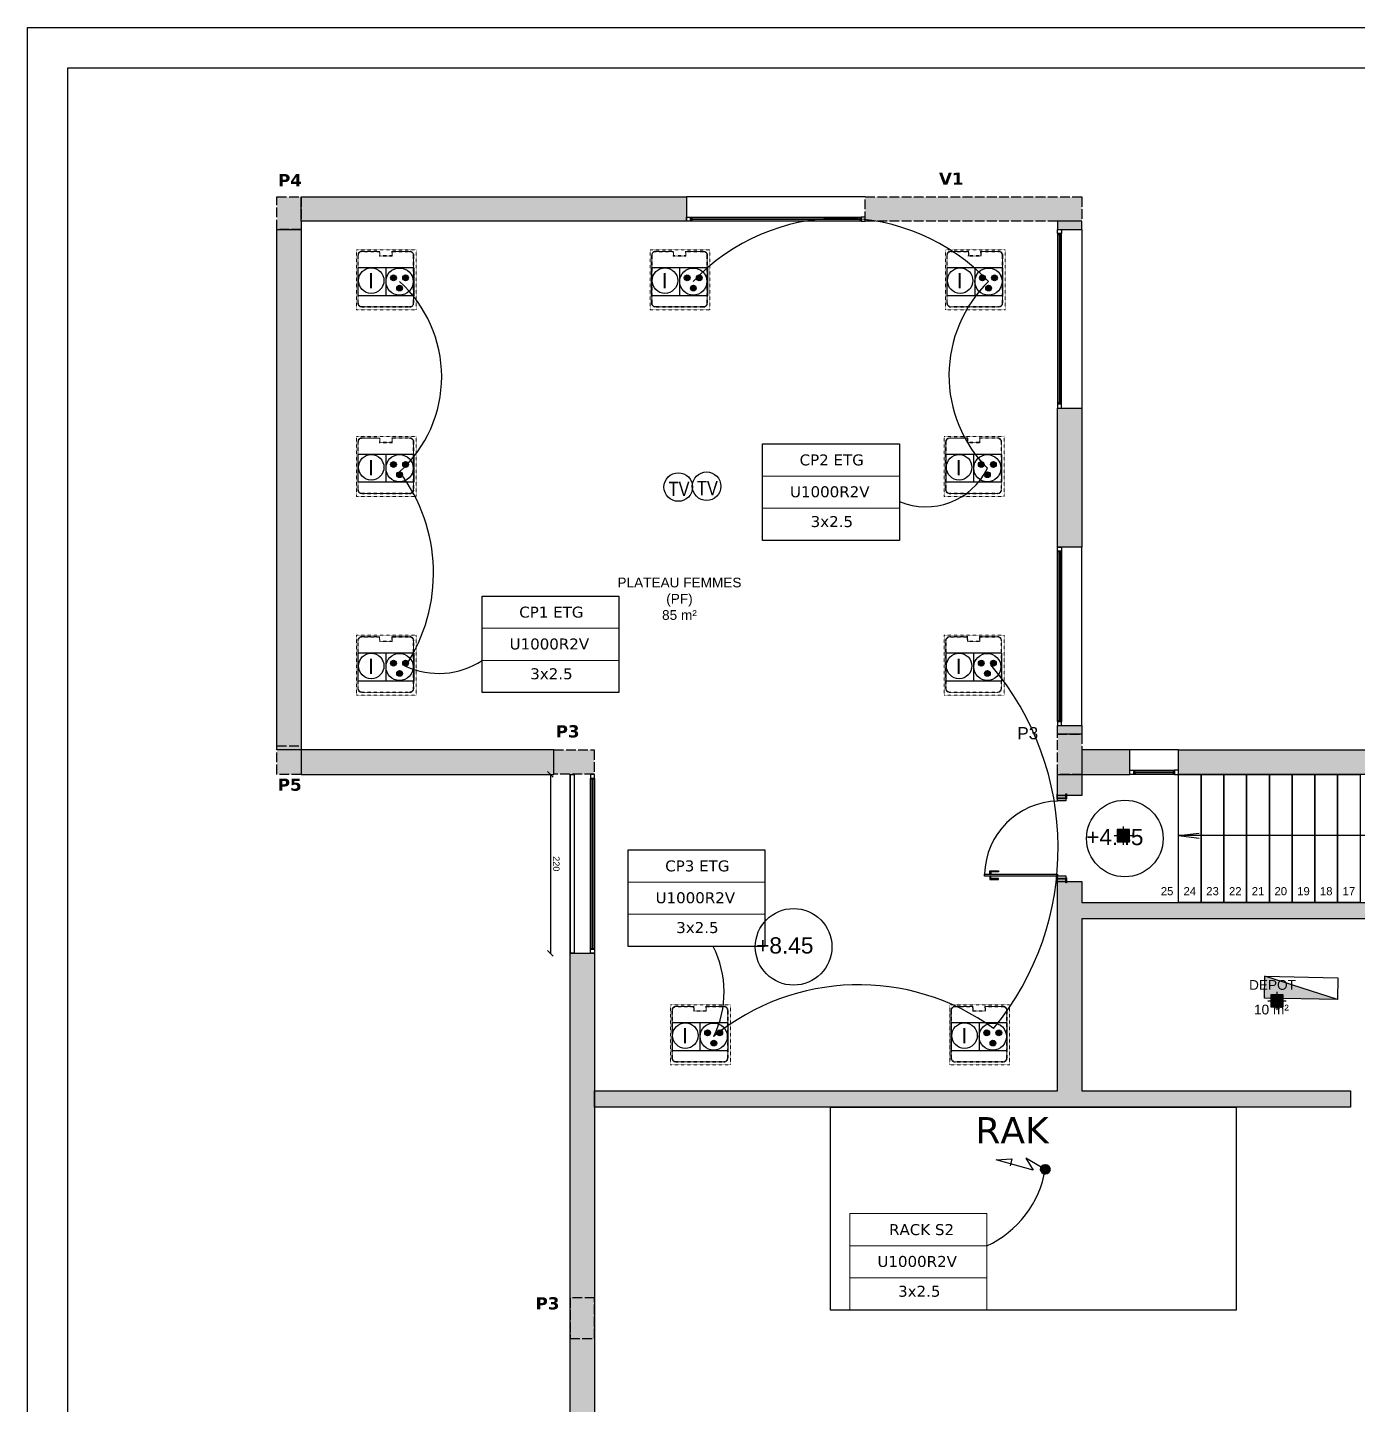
# Model space of a CAD drawing. Header units: millimetres. Extents: x 71819 to 78266, y 23672 to 38445.
# Drawn here: x 73590 to 75228, y 36749 to 38445 of the extents above; entities that cross this region are included whole.
import ezdxf
from ezdxf.enums import TextEntityAlignment as Align

# ---------------------------------------------------------------- set-up
doc = ezdxf.new("R2010")
doc.units = ezdxf.units.MM
for name, pattern in [('ACAD_ISO02W100', [15, 12, -3]), ('ACAD_ISO03W100', [30, 12, -18]), ('HIDDEN', [0.375, 0.25, -0.125])]:
    doc.linetypes.add(name, pattern=pattern)
for name, color, linetype in [('FORCE', 3, 'Continuous'), ('Plan Archi', 8, 'Continuous'), ('prise', 1, 'Continuous'), ('Prises CFA', 140, 'Continuous'), ('PRISES DE COURANT', 5, 'Continuous'), ('TEXTE', 7, 'Continuous'), ('TP-Tableau électrique', 1, 'Continuous')]:
    doc.layers.add(name, color=color, linetype=linetype)
doc.layers.add('STRUCTURE POUTRES', color=5, linetype='ACAD_ISO03W100', lineweight=20)
doc.styles.add('ARIAL', font='arial.ttf')
doc.styles.add('CARTOUCHE', font='verdana.ttf')
doc.styles.get("Standard").update_dxf_attribs({"font": 'arial.ttf'})
doc.styles.add('STYLE_GENERE_1', font='ARIALN.TTF')
doc.styles.add('Verdana', font='verdana.ttf')
doc.dimstyles.new('Copie1.50', dxfattribs={"dimtxt": 8, "dimasz": 7, "dimexe": 0.18, "dimexo": 0.0625, "dimgap": 3, "dimtad": 3, "dimdec": 0, "dimzin": 0, "dimdsep": 46, "dimtxsty": 'Standard', "dimblk1": 'OBLIQUE', "dimblk2": 'OBLIQUE', "dimsah": 1, "dimcen": 0.09, "dimse1": 1, "dimse2": 1, "dimclrt": 256, "dimadec": 0, "dimazin": 0, "dimtfac": 1, "dimtdec": 0, "dimtofl": 0, "dimtmove": 0, "dimatfit": 3, "dimfxl": 1, "dimtolj": 1, "dimtzin": 0, "dimarcsym": 0})

# ---------------------------------------------------------------- blocks, each defined once
blk = doc.blocks.new('_OBLIQUE')
at = {"color": 0, "linetype": 'ByBlock'}
blk.add_line((-0.5, -0.5), (0.5, 0.5), dxfattribs=at)
blk = doc.blocks.new('*D327')
at = {"layer": 'Defpoints', "color": 0, "transparency": 16777216}
for p in [(74258.2, 37524.7), (74234, 37304.3), (74258.2, 37304.3)]:
    blk.add_point(p, dxfattribs=at)
at = {"layer": 'Plan Archi', "color": 0, "lineweight": -2, "transparency": 16777216}
blk.add_line((74234, 37524.7), (74234, 37304.3), dxfattribs=at)
at = {"layer": 'Plan Archi', "color": 0, "lineweight": -2, "transparency": 16777216, "xscale": 7, "yscale": 7, "zscale": 7}
for p, rotation in [((74234, 37524.7), 90), ((74234, 37304.3), 270)]:
    blk.add_blockref('_OBLIQUE', p, dxfattribs=dict(at, rotation=rotation))
at = {"layer": 'Plan Archi', "transparency": 16777216, "insert": (74241.1, 37414.5), "char_height": 8, "attachment_point": 5, "rotation": 270}
blk.add_mtext('\\A1;220', dxfattribs=at)
blk = doc.blocks.new('Boite au sol 4 modules (Voiture)')
at = {"layer": 'prise', "linetype": 'Continuous'}
for points in [[(56, 55, 1), (127, 55, 1)], [(206, 55, 1), (277, 55, 1)], [(132, -71, 1), (203, -71, 1)]]:
    blk.add_hatch(color=5, dxfattribs=at).paths.add_polyline_path(points, flags=0)
at = {"layer": 'prise', "color": 1, "linetype": 'Continuous'}
for p, q in [((-346, 178), (-346, -165)), ((341, 178), (-346, 178)), ((-3, 178), (-3, -165)), ((341, 178), (341, -165)), ((341, -165), (-346, -165))]:
    blk.add_line(p, q, dxfattribs=at)
at = {"layer": 'prise', "color": 1, "linetype": 'HIDDEN', "lineweight": 5, "ltscale": 0.05, "true_color": 0xf50000}
blk.add_lwpolyline([(-364, 399), (373, 399), (373, -338), (-364, -338)], close=True, dxfattribs=at)
at = {"layer": 'prise', "color": 12, "linetype": 'HIDDEN', "lineweight": 5, "ltscale": 0.05, "true_color": 0xe00000}
for points in [[(-75, 384), (-296, 384, 0.414214), (-348, 332), (-348, -255, 0.414214), (-296, -307), (291, -307, 0.414214), (343, -255), (343, 332, 0.414214), (291, 384), (70, 384), (70, 328), (-75, 328)], [(-79, 380), (-296, 380, 0.414214), (-344, 332), (-344, -255, 0.414214), (-296, -303), (291, -303, 0.414214), (339, -255), (339, 332, 0.414214), (291, 380), (74, 380), (74, 323), (-79, 323)], [(-82, 377), (-296, 377, 0.414214), (-341, 332), (-341, -255, 0.414214), (-296, -300), (291, -300, 0.414214), (336, -255), (336, 332, 0.414214), (291, 377), (76, 377), (76, 321), (-82, 321)]]:
    blk.add_lwpolyline(points, format="xyb", close=True, dxfattribs=at)
at = {"layer": 'prise', "color": 1, "linetype": 'Continuous'}
blk.add_circle((167, 9), 167, dxfattribs=at)
at = {"layer": 'prise', "color": 5, "linetype": 'Continuous'}
for centre in [(92, 55), (241, 55), (168, -71)]:
    blk.add_circle(centre, 35.5, dxfattribs=at)
blk = doc.blocks.new('PRISE INFORMATIQUE')
at = {"layer": 'Prises CFA', "color": 4}
blk.add_circle((0.141, 0.07), 0.157, dxfattribs=at)
blk.add_text('I', height=0.189, dxfattribs=at).set_placement((0.1, -0.027))
blk = doc.blocks.new('Prise télévision')
at = {"layer": 'prise', "color": 1, "linetype": 'Continuous'}
blk.add_circle((0, 0), 176, dxfattribs=at)
at = {"layer": 'prise', "color": 4, "linetype": 'Continuous', "insert": (-120, -111), "char_height": 177.19, "attachment_point": 7, "style": 'STYLE_GENERE_1'}
blk.add_mtext('{\\fArial Narrow|b0|i0|c0|p34;TV}', dxfattribs=at)
blk = doc.blocks.new('ETIQ ECL')
at = {"color": 6, "linetype": 'ByBlock'}
blk.add_lwpolyline([(-28.09, 19.8), (28.09, 19.8), (28.09, -19.8), (-28.09, -19.8)], close=True, dxfattribs=at)
at = {"layer": 'STRUCTURE POUTRES', "color": 6, "linetype": 'ByBlock'}
for points in [[(-28.09, 19.8), (28.09, 19.8), (28.09, 6.6), (-28.09, 6.6)], [(-28.09, 6.6), (28.09, 6.6), (28.09, -6.6), (-28.09, -6.6)], [(-28.09, -6.6), (28.09, -6.6), (28.09, -19.8), (-28.09, -19.8)]]:
    blk.add_lwpolyline(points, close=True, dxfattribs=at)
at = {"layer": 'STRUCTURE POUTRES', "color": 6, "linetype": 'ByBlock', "style": 'Verdana'}
for tag, p in [('CIRCUIT', (0.33, 10.99)), ('CABLE', (-0.49, -2.08)), ('SECTION', (0.37, -14.32))]:
    blk.add_attdef(tag, text='', height=4.5, dxfattribs=at).set_placement(p, align=Align.CENTER)
blk = doc.blocks.new('tableau electrique')
at = {"lineweight": -2}
blk.add_hatch(color=0, dxfattribs=at).paths.add_polyline_path([(1445.12, 476.143), (1445.12, 476.323), (1444.52, 476.143)])
at = {"color": 0, "lineweight": -2}
blk.add_line((1444.52, 476.143), (1445.12, 476.323), dxfattribs=at)
blk.add_lwpolyline([(1444.52, 476.143), (1445.12, 476.143), (1445.12, 476.323), (1444.52, 476.323)], close=True, dxfattribs=at)
blk = doc.blocks.new('alimentation electrique')
at = {"layer": 'FORCE', "lineweight": 50}
blk.add_hatch(color=1, dxfattribs=at).paths.add_polyline_path([(54.9, -36.5, 1), (41.3, -19.1, 1)])
at = {"color": 1, "linetype": 'ByBlock'}
blk.add_lwpolyline([(38.4, -22.6), (0.5, -0.3), (18.2, -30.1), (-72.5, -4), (-33.8, -1.9), (-38.2, -19.2)], dxfattribs=at)
at = {"layer": 'FORCE', "color": 1, "lineweight": 40}
blk.add_circle((48.1, -27.8), 11, dxfattribs=at)

msp = doc.modelspace()

# ---------------------------------------------------------------- hatches: boundary and pattern name
at = {"layer": 'Plan Archi', "linetype": 'ACAD_ISO02W100'}
h = msp.add_hatch(color=256, dxfattribs=at)
h.dxf.hatch_style = 1
h.paths.add_polyline_path([(73897, 38235.9), (73927, 38235.9), (73927, 38195.9), (73897, 38195.9)])
h = msp.add_hatch(color=256, dxfattribs=at)
h.dxf.hatch_style = 1
h.paths.add_polyline_path([(73897, 38235.9), (73927, 38235.9), (73927, 38195.9), (73897, 38195.9)])
at = {"layer": 'Plan Archi'}
h = msp.add_hatch(color=256, dxfattribs=at)
h.dxf.hatch_style = 1
h.paths.add_polyline_path([(74401.7, 38205.9), (73927, 38205.9), (73927, 38235.9), (74401.7, 38235.9)])
at = {"layer": 'Plan Archi', "linetype": 'ACAD_ISO02W100'}
h = msp.add_hatch(color=256, dxfattribs=at)
h.dxf.hatch_style = 1
h.paths.add_polyline_path([(74621.7, 38235.9), (74888.7, 38235.9), (74888.7, 38205.9), (74621.7, 38205.9)])
at = {"layer": 'Plan Archi'}
h = msp.add_hatch(color=256, dxfattribs=at)
h.dxf.hatch_style = 1
h.paths.add_polyline_path([(73897, 38195.9), (73927, 38195.9), (73927, 37554.7), (73897, 37554.7)])
h = msp.add_hatch(color=256, dxfattribs=at)
h.dxf.hatch_style = 1
h.paths.add_polyline_path([(74858.7, 38195.9), (74888.7, 38195.9), (74888.7, 38205.9), (74858.7, 38205.9)])
h = msp.add_hatch(color=256, dxfattribs=at)
h.dxf.hatch_style = 1
h.paths.add_polyline_path([(74858.7, 37975.9), (74888.7, 37975.9), (74888.7, 37804.7), (74858.7, 37804.7)])
h = msp.add_hatch(color=256, dxfattribs=at)
h.dxf.hatch_style = 1
h.paths.add_polyline_path([(74858.7, 37584.7), (74888.7, 37584.7), (74888.7, 37574.4), (74858.7, 37574.4)])
at = {"layer": 'Plan Archi', "linetype": 'ACAD_ISO02W100'}
h = msp.add_hatch(color=256, dxfattribs=at)
h.dxf.hatch_style = 1
h.paths.add_polyline_path([(74858.7, 37574.4), (74888.7, 37574.4), (74888.7, 37524.7), (74858.7, 37524.7)])
for points in [[(74858.7, 37574.4), (74888.7, 37574.4), (74888.7, 37524.7), (74858.7, 37524.7)], [(73897, 37559.7), (73927, 37559.7), (73927, 37524.7), (73897, 37524.7)], [(74238.2, 37554.7), (74288, 37554.7), (74288, 37524.8), (74238.2, 37524.8)], [(74258.2, 36829.7), (74288.2, 36829.7), (74288.2, 36879.7), (74258.2, 36879.7)]]:
    msp.add_hatch(color=256, dxfattribs=at).paths.add_polyline_path(points)
h = msp.add_hatch(color=256, dxfattribs=at)
h.dxf.hatch_style = 1
h.paths.add_polyline_path([(73897, 37559.7), (73927, 37559.7), (73927, 37524.7), (73897, 37524.7)])
at = {"layer": 'Plan Archi'}
h = msp.add_hatch(color=256, dxfattribs=at)
h.dxf.hatch_style = 1
h.paths.add_polyline_path([(74238.2, 37554.7), (73927, 37554.7), (73927, 37524.7), (74238.2, 37524.7)])
h = msp.add_hatch(color=256, dxfattribs=at)
h.dxf.hatch_style = 1
h.paths.add_polyline_path([(74947.6, 37524.7), (74947.6, 37554.7), (74888.7, 37554.7), (74888.7, 37524.7)])
h = msp.add_hatch(color=256, dxfattribs=at)
h.dxf.hatch_style = 1
h.paths.add_polyline_path([(75007.6, 37554.7), (75369.5, 37554.7), (75369.5, 37524.7), (75007.6, 37524.7)])
h = msp.add_hatch(color=256, dxfattribs=at)
h.dxf.hatch_style = 1
h.paths.add_polyline_path([(74858.7, 37524.7), (74888.7, 37524.7), (74888.7, 37498.8), (74858.7, 37498.8)])
at = {"layer": 'Plan Archi', "true_color": 0xffffff}
h = msp.add_hatch(color=7, dxfattribs=at)
h.dxf.hatch_style = 1
h.paths.add_polyline_path([(74932.3, 37441.7), (74947.3, 37441.7), (74947.3, 37456.7), (74932.3, 37456.7)])
at = {"layer": 'Plan Archi'}
h = msp.add_hatch(color=256, dxfattribs=at)
h.dxf.hatch_style = 1
edge = h.paths.add_edge_path()
edge.add_arc((74939.8, 37449.2), 2.73, 0, 360, ccw=False)
h = msp.add_hatch(color=256, dxfattribs=at)
h.dxf.hatch_style = 1
h.paths.add_polyline_path([(74888.7, 37346.8), (74888.7, 37134.8), (75219.5, 37134.8), (75219.5, 37114.8), (74288.2, 37114.8), (74288.2, 37134.8), (74858.7, 37134.8), (74858.7, 37392.7), (74888.7, 37392.7), (74888.7, 37366.8), (75399.5, 37366.8), (75399.5, 37154.8), (75369.5, 37154.8), (75369.5, 37346.8)])
h = msp.add_hatch(color=256, dxfattribs=at)
h.dxf.hatch_style = 1
h.paths.add_polyline_path([(74258.2, 37304.3), (74288.2, 37304.3), (74288.2, 36508.5), (74258.2, 36508.5)])
at = {"layer": 'Plan Archi', "true_color": 0xffffff}
h = msp.add_hatch(color=7, dxfattribs=at)
h.dxf.hatch_style = 1
h.paths.add_polyline_path([(75121.6, 37238.3), (75136.6, 37238.3), (75136.6, 37253.3), (75121.6, 37253.3)])
at = {"layer": 'Plan Archi'}
h = msp.add_hatch(color=256, dxfattribs=at)
h.dxf.hatch_style = 1
edge = h.paths.add_edge_path()
edge.add_arc((75129.1, 37245.8), 2.73, 0, 360, ccw=False)

# ---------------------------------------------------------------- linework, layer by layer
msp.add_lwpolyline([(77866.2, 38444.6), (77866.2, 35391.5), (73589.8, 35391.5), (73589.8, 38444.6)], close=True)
msp.add_lwpolyline([(73639.5, 35682.9), (73639.5, 38394.9), (77816.4, 38394.9), (77816.4, 35682.9)])
at = {"color": 6, "linetype": 'ByBlock'}
msp.add_arc((74719, 37058.6), 126.1, 294.5662, 350.6206, dxfattribs=at)
at = {"layer": 'Plan Archi'}
for p, q in [((74406.7, 38211.1), (74616.7, 38211.1)), ((74616.7, 38206.1), (74406.7, 38206.1)), ((74858.7, 38190.9), (74858.7, 37980.9)), ((74863.7, 37980.9), (74863.7, 38190.9)), ((74858.7, 37975.9), (74888.7, 37975.9)), ((74858.7, 37804.7), (74858.7, 37975.9)), ((74888.7, 37975.9), (74888.7, 37804.7)), ((74888.7, 37804.7), (74858.7, 37804.7)), ((74858.7, 37589.7), (74858.7, 37799.7)), ((74863.7, 37799.7), (74863.7, 37589.7)), ((74858.7, 37584.7), (74888.7, 37584.7)), ((74858.7, 37574.4), (74858.7, 37584.7)), ((74888.7, 37584.7), (74888.7, 37574.4)), ((74888.7, 37574.4), (74858.7, 37574.4)), ((74947.6, 37554.7), (74888.7, 37554.7)), ((74888.7, 37554.7), (74888.7, 37524.7)), ((74947.6, 37524.7), (74947.6, 37554.7)), ((75007.6, 37554.7), (75369.5, 37554.7)), ((75007.6, 37524.7), (75007.6, 37554.7)), ((74258.2, 37304.3), (74258.2, 37524.7)), ((74258.2, 37524.7), (74263.2, 37524.7)), ((74263.2, 37524.7), (74263.2, 37304.3)), ((74283.2, 37309.3), (74283.2, 37519.7)), ((74288.2, 37519.7), (74288.2, 37309.3)), ((74858.7, 37524.7), (74888.7, 37524.7)), ((74858.7, 37498.8), (74858.7, 37524.7)), ((74888.7, 37524.7), (74947.6, 37524.7)), ((74888.7, 37524.7), (74888.7, 37498.8)), ((74952.6, 37529.7), (75002.6, 37529.7)), ((75002.6, 37524.7), (74952.6, 37524.7)), ((75369.5, 37524.7), (75007.6, 37524.7)), ((74858.6, 37500.7), (74857.6, 37500.7)), ((74857.6, 37500.7), (74857.6, 37494.5)), ((74858.6, 37494.5), (74858.6, 37500.7)), ((74868.9, 37500.7), (74869.8, 37500.7)), ((74868.9, 37494.5), (74868.9, 37500.7)), ((74869.8, 37500.7), (74869.8, 37494.5)), ((74857.6, 37494.5), (74858.6, 37494.5)), ((74888.7, 37498.8), (74858.7, 37498.8)), ((74858.7, 37498.8), (74868.7, 37498.8)), ((74858.7, 37495.5), (74858.7, 37498.8)), ((74868.7, 37495.5), (74858.7, 37495.5)), ((74858.7, 37495.1), (74868.7, 37495.1)), ((74858.7, 37491.9), (74858.7, 37495.1)), ((74868.7, 37491.9), (74858.7, 37491.9)), ((74868.7, 37498.8), (74868.7, 37495.5)), ((74868.7, 37495.1), (74868.7, 37491.9)), ((74869.8, 37494.5), (74868.9, 37494.5)), ((74768.7, 37401.9), (74858.7, 37401.9)), ((74768.7, 37399.2), (74768.7, 37401.9)), ((74768.7, 37401.9), (74768.7, 37399.2)), ((74858.7, 37399.2), (74768.7, 37399.2)), ((74775.4, 37405.8), (74786.1, 37405.8)), ((74775.4, 37402), (74775.4, 37405.8)), ((74775.4, 37399.1), (74775.4, 37395.3)), ((74786.1, 37404.5), (74776.5, 37404.5)), ((74776.5, 37404.5), (74776.5, 37402)), ((74776.5, 37396.6), (74776.5, 37399.1)), ((74786.1, 37405.8), (74786.1, 37404.5)), ((74858.7, 37401.9), (74858.7, 37399.2)), ((74858.7, 37399.6), (74868.7, 37399.6)), ((74858.7, 37396.3), (74858.7, 37399.6)), ((74858.7, 37392.7), (74858.7, 37399.6)), ((74868.7, 37399.6), (74868.7, 37396.3)), ((74775.4, 37395.3), (74786.1, 37395.3)), ((74786.1, 37396.6), (74776.5, 37396.6)), ((74786.1, 37395.3), (74786.1, 37396.6)), ((74858.6, 37397.3), (74857.6, 37397.3)), ((74857.6, 37397.3), (74857.6, 37391)), ((74857.6, 37391), (74858.6, 37391)), ((74858.6, 37391), (74858.6, 37397.3)), ((74858.7, 37392.8), (74858.7, 37397.1)), ((74868.7, 37396.3), (74858.7, 37396.3)), ((74858.7, 37395.9), (74868.7, 37395.9)), ((74858.7, 37134.8), (74858.7, 37392.7)), ((74858.7, 37392.7), (74888.7, 37392.7)), ((74868.7, 37392.7), (74858.7, 37392.7)), ((74868.7, 37395.9), (74868.7, 37392.7)), ((74868.9, 37397.3), (74869.8, 37397.3)), ((74868.9, 37391), (74868.9, 37397.3)), ((74869.8, 37391), (74868.9, 37391)), ((74869.8, 37397.3), (74869.8, 37391)), ((74888.7, 37392.7), (74888.7, 37366.8)), ((74888.7, 37366.8), (75399.5, 37366.8)), ((74888.7, 37346.8), (74888.7, 37134.8)), ((75369.5, 37346.8), (74888.7, 37346.8)), ((74263.2, 37304.3), (74258.2, 37304.3)), ((74288.2, 37114.8), (74288.2, 37134.8)), ((74288.2, 37134.8), (74858.7, 37134.8)), ((74888.7, 37134.8), (75219.5, 37134.8)), ((75219.5, 37134.8), (75219.5, 37114.8)), ((75219.5, 37114.8), (74288.2, 37114.8)), ((74578.8, 36864.8), (74578.8, 37114.8)), ((74578.8, 37114.8), (75078.8, 37114.8)), ((75078.8, 37114.8), (75078.8, 36864.8)), ((75078.8, 36864.8), (74578.8, 36864.8))]:
    msp.add_line(p, q, dxfattribs=at)
at = {"layer": 'Plan Archi', "linetype": 'ACAD_ISO02W100'}
for p, q in [((74858.7, 37574.4), (74888.7, 37574.4)), ((74858.7, 37524.7), (74858.7, 37574.4)), ((74858.7, 37574.4), (74888.7, 37574.4)), ((74858.7, 37524.7), (74858.7, 37574.4)), ((74888.7, 37574.4), (74888.7, 37524.7)), ((74888.7, 37574.4), (74888.7, 37524.7)), ((74888.7, 37524.7), (74858.7, 37524.7)), ((74888.7, 37524.7), (74858.7, 37524.7))]:
    msp.add_line(p, q, dxfattribs=at)
for points in [[(73897, 38235.9), (73927, 38235.9), (73927, 38195.9), (73897, 38195.9)], [(73897, 38235.9), (73927, 38235.9), (73927, 38195.9), (73897, 38195.9)], [(74621.7, 38235.9), (74888.7, 38235.9), (74888.7, 38205.9), (74621.7, 38205.9)], [(73897, 37559.7), (73927, 37559.7), (73927, 37524.7), (73897, 37524.7)], [(73897, 37559.7), (73927, 37559.7), (73927, 37524.7), (73897, 37524.7)], [(74238.2, 37554.7), (74288, 37554.7), (74288, 37524.8), (74238.2, 37524.8)], [(74258.2, 36829.7), (74288.2, 36829.7), (74288.2, 36879.7), (74258.2, 36879.7)]]:
    msp.add_lwpolyline(points, close=True, dxfattribs=at)
at = {"layer": 'Plan Archi'}
for points in [[(74401.7, 38205.9), (73927, 38205.9), (73927, 38235.9), (74401.7, 38235.9)], [(73897, 38195.9), (73927, 38195.9), (73927, 37554.7), (73897, 37554.7)], [(74401.7, 38211.1), (74406.7, 38211.1), (74406.7, 38206.1), (74401.7, 38206.1)], [(74406.7, 38209.9), (74408.2, 38209.9), (74408.2, 38207.4), (74406.7, 38207.4)], [(74615.2, 38208.1), (74408.2, 38208.1), (74408.2, 38209.1), (74615.2, 38209.1)], [(74616.7, 38209.9), (74615.2, 38209.9), (74615.2, 38207.4), (74616.7, 38207.4)], [(74621.7, 38211.1), (74616.7, 38211.1), (74616.7, 38206.1), (74621.7, 38206.1)], [(74858.7, 38195.9), (74888.7, 38195.9), (74888.7, 38205.9), (74858.7, 38205.9)], [(74863.7, 38195.9), (74863.7, 38190.9), (74858.7, 38190.9), (74858.7, 38195.9)], [(74862.5, 38190.9), (74862.5, 38189.4), (74860, 38189.4), (74860, 38190.9)], [(74860.7, 38189.4), (74860.7, 37982.4), (74861.7, 37982.4), (74861.7, 38189.4)], [(74863.7, 37975.9), (74863.7, 37980.9), (74858.7, 37980.9), (74858.7, 37975.9)], [(74862.5, 37980.9), (74862.5, 37982.4), (74860, 37982.4), (74860, 37980.9)], [(74863.7, 37804.7), (74863.7, 37799.7), (74858.7, 37799.7), (74858.7, 37804.7)], [(74862.5, 37799.7), (74862.5, 37798.2), (74860, 37798.2), (74860, 37799.7)], [(74860.7, 37591.2), (74860.7, 37798.2), (74861.7, 37798.2), (74861.7, 37591.2)], [(74863.7, 37584.7), (74863.7, 37589.7), (74858.7, 37589.7), (74858.7, 37584.7)], [(74862.5, 37589.7), (74862.5, 37591.2), (74860, 37591.2), (74860, 37589.7)], [(74238.2, 37554.7), (73927, 37554.7), (73927, 37524.7), (74238.2, 37524.7)], [(74283.2, 37524.7), (74283.2, 37519.7), (74288.2, 37519.7), (74288.2, 37524.7)], [(74284.4, 37519.7), (74284.4, 37518.2), (74286.9, 37518.2), (74286.9, 37519.7)], [(74286.2, 37518.2), (74286.2, 37310.8), (74285.2, 37310.8), (74285.2, 37518.2)], [(74947.6, 37529.7), (74952.6, 37529.7), (74952.6, 37524.7), (74947.6, 37524.7)], [(74952.6, 37528.4), (74954.1, 37528.4), (74954.1, 37525.9), (74952.6, 37525.9)], [(75001.1, 37526.7), (74954.1, 37526.7), (74954.1, 37527.7), (75001.1, 37527.7)], [(75002.6, 37528.4), (75001.1, 37528.4), (75001.1, 37525.9), (75002.6, 37525.9)], [(75007.6, 37529.7), (75002.6, 37529.7), (75002.6, 37524.7), (75007.6, 37524.7)], [(75007.6, 37366.8), (75007.6, 37524.7), (75035.6, 37524.7), (75035.6, 37366.8)], [(75035.6, 37366.8), (75035.6, 37524.7), (75063.6, 37524.7), (75063.6, 37366.8)], [(75063.6, 37366.8), (75063.6, 37524.7), (75091.6, 37524.7), (75091.6, 37366.8)], [(75091.6, 37366.8), (75091.6, 37524.7), (75119.6, 37524.7), (75119.6, 37366.8)], [(75119.6, 37366.8), (75119.6, 37524.7), (75147.6, 37524.7), (75147.6, 37366.8)], [(75147.6, 37366.8), (75147.6, 37524.7), (75175.6, 37524.7), (75175.6, 37366.8)], [(75175.6, 37366.8), (75175.6, 37524.7), (75203.6, 37524.7), (75203.6, 37366.8)], [(75203.6, 37366.8), (75203.6, 37524.7), (75231.6, 37524.7), (75231.6, 37366.8)], [(74258.2, 37304.3), (74288.2, 37304.3), (74288.2, 36508.5), (74258.2, 36508.5)], [(74283.2, 37304.3), (74283.2, 37309.3), (74288.2, 37309.3), (74288.2, 37304.3)], [(74284.4, 37309.3), (74284.4, 37310.8), (74286.9, 37310.8), (74286.9, 37309.3)]]:
    msp.add_lwpolyline(points, close=True, dxfattribs=at)
for points in [[(74621.7, 38236.1), (74401.7, 38236.1)], [(74888.7, 38195.9), (74888.7, 37975.9)], [(74888.7, 37584.7), (74888.7, 37804.7)], [(75007.6, 37554.7), (74947.6, 37554.7)], [(74258.2, 37524.7), (74258.2, 37304.3)], [(74928.6, 37449.2), (74951.1, 37449.2)], [(74939.8, 37438), (74939.8, 37460.5)], [(75007.6, 37449.2), (75033.3, 37452.2)], [(75007.6, 37449.2), (75033.3, 37446.2)], [(75477.1, 37449.2), (75007.6, 37449.2)], [(75117.9, 37245.8), (75140.4, 37245.8)], [(75129.1, 37234.5), (75129.1, 37257)]]:
    msp.add_lwpolyline(points, dxfattribs=at)
at = {"layer": 'Plan Archi', "flags": 128}
for points in [[(74932.3, 37441.7), (74947.3, 37441.7), (74947.3, 37456.7), (74932.3, 37456.7)], [(74933.7, 37443.1), (74946, 37443.1), (74946, 37455.3), (74933.7, 37455.3)], [(75121.6, 37238.3), (75136.6, 37238.3), (75136.6, 37253.3), (75121.6, 37253.3)], [(75123, 37239.6), (75135.3, 37239.6), (75135.3, 37251.9), (75123, 37251.9)]]:
    msp.add_lwpolyline(points, close=True, dxfattribs=at)
at = {"layer": 'Plan Archi'}
for centre, radius in [((74941.5, 37445.7), 47.2), ((74939.8, 37449.2), 2.73), ((74533.5, 37312.2), 47.2), ((75129.1, 37245.8), 2.73)]:
    msp.add_circle(centre, radius, dxfattribs=at)
msp.add_arc((74861.2, 37399.4), 92.5, 91.5142, 178.4784, dxfattribs=at)
at = {"layer": 'PRISES DE COURANT', "color": 6, "linetype": 'ByBlock'}
for centre, radius, start, end in [((74591.7, 37959.6), 250.4, 43.4314, 136.5686), ((73941.8, 38014.5), 158.2, 312.2298, 47.8213), ((74886.7, 38016.1), 161.8, 134.3643, 224.9642), ((73882.4, 37772.5), 207.5, 326.5324, 36.9969), ((74696.6, 37938.1), 83.9, 246.9573, 334.3008), ((74096.4, 37746.8), 97.8, 245.2574, 303.1139), ((74324, 37256.5), 123.9, 333.725, 27.0106)]:
    msp.add_arc(centre, radius, start, end, dxfattribs=at)
at = {"layer": 'PRISES DE COURANT', "color": 6}
for centre, radius, start, end in [((74509.6, 37433.7), 349.8, 320.5873, 40.2476), ((74613.9, 36982.9), 282.6, 54.0306, 129.2676)]:
    msp.add_arc(centre, radius, start, end, dxfattribs=at)

# ---------------------------------------------------------------- block references
at = {"xscale": 0.5, "yscale": 0.5, "zscale": 0.5}
msp.add_blockref('alimentation electrique', (74819.4, 37052, -1), dxfattribs=at)
at = {"layer": 'PRISES DE COURANT'}
for name, p, xscale, yscale, zscale in [('Boite au sol 4 modules (Voiture)', (74031.4, 38130.8), 0.1, 0.1, 0.1), ('Boite au sol 4 modules (Voiture)', (74393.2, 38130.8), 0.1, 0.1, 0.1), ('Boite au sol 4 modules (Voiture)', (74756.9, 38130.8), 0.1, 0.1, 0.1), ('PRISE INFORMATIQUE', (73999.1, 38125.9), 100, 100, 100), ('PRISE INFORMATIQUE', (74360.9, 38125.9), 100, 100, 100), ('PRISE INFORMATIQUE', (74724.6, 38125.9), 100, 100, 100), ('Boite au sol 4 modules (Voiture)', (74031.4, 37900.9), 0.1, 0.1, 0.1), ('Boite au sol 4 modules (Voiture)', (74755.5, 37900.9), 0.1, 0.1, 0.1), ('PRISE INFORMATIQUE', (73999.1, 37895.9), 100, 100, 100), ('PRISE INFORMATIQUE', (74723.3, 37895.9), 100, 100, 100), ('Prise télévision', (74391.4, 37878.6), 0.1, 0.1, 0.1), ('Prise télévision', (74426.3, 37879.6), 0.1, 0.1, 0.1), ('Boite au sol 4 modules (Voiture)', (74031.4, 37656.1), 0.1, 0.1, 0.1), ('Boite au sol 4 modules (Voiture)', (74755.5, 37656.1), 0.1, 0.1, 0.1), ('PRISE INFORMATIQUE', (73999.1, 37651.2), 100, 100, 100), ('PRISE INFORMATIQUE', (74723.3, 37651.2), 100, 100, 100), ('Boite au sol 4 modules (Voiture)', (74418.4, 37200.8), 0.1, 0.1, 0.1), ('Boite au sol 4 modules (Voiture)', (74762.2, 37200.8), 0.1, 0.1, 0.1), ('PRISE INFORMATIQUE', (74386.1, 37195.9), 100, 100, 100), ('PRISE INFORMATIQUE', (74730, 37195.9), 100, 100, 100)]:
    msp.add_blockref(name, p, dxfattribs=dict(at, xscale=xscale, yscale=yscale, zscale=zscale))
at = {"layer": 'PRISES DE COURANT', "color": 6, "linetype": 'ByBlock', "xscale": 3, "yscale": 3, "zscale": 3}
for p, values in [((74579.5, 37872.3), {'SECTION': '3x2.5', 'CABLE': 'U1000R2V', 'CIRCUIT': 'CP2 ETG'}), ((74234.1, 37684.8), {'SECTION': '3x2.5', 'CABLE': 'U1000R2V', 'CIRCUIT': 'CP1 ETG'}), ((74413.9, 37372.2), {'SECTION': '3x2.5', 'CABLE': 'U1000R2V', 'CIRCUIT': 'CP3 ETG'})]:
    msp.add_blockref('ETIQ ECL', p, dxfattribs=at).add_auto_attribs(values)
at = {"layer": 'STRUCTURE POUTRES', "color": 6, "linetype": 'ByBlock', "xscale": 3, "yscale": 3, "zscale": 3}
msp.add_blockref('ETIQ ECL', (74687.2, 36924.2), dxfattribs=at).add_auto_attribs({'SECTION': '3x2.5', 'CABLE': 'U1000R2V', 'CIRCUIT': ' RACK S2'})
at = {"layer": 'TP-Tableau électrique', "color": 5, "xscale": -150, "yscale": 150, "zscale": 150, "rotation": 358.8300881811402}
msp.add_blockref('tableau electrique', (290378.1, -38583.3), dxfattribs=at)

# ---------------------------------------------------------------- texts
at = {"layer": 'Plan Archi', "linetype": 'ByBlock', "style": 'ARIAL'}
msp.add_text('P3', height=15, dxfattribs=at).set_placement((74809.2, 37567.9))
at = {"layer": 'Plan Archi', "linetype": 'ByBlock'}
msp.add_text('+4.45', height=20, rotation=360, dxfattribs=at).set_placement((74893.8, 37437.5))
at = {"layer": 'Plan Archi'}
for s, p in [('25', (74993.6, 37380.8)), ('24', (75021.6, 37380.8)), ('23', (75049.6, 37380.8)), ('22', (75077.6, 37380.8)), ('21', (75105.6, 37380.8)), ('20', (75133.6, 37380.8)), ('19', (75161.6, 37380.8)), ('18', (75189.6, 37380.8)), ('17', (75217.6, 37380.8))]:
    msp.add_text(s, height=10, dxfattribs=at).set_placement(p, align=Align.MIDDLE_CENTER)
for s, p in [('DEPOT', (75094.6, 37259.3)), ('10 m²', (75100.7, 37229))]:
    msp.add_text(s, height=12, dxfattribs=at).set_placement(p)
at = {"layer": 'Plan Archi', "linetype": 'ACAD_ISO02W100', "char_height": 15, "width": 285.154, "attachment_point": 1, "style": 'ARIAL'}
for s, insert in [('{\\fVerdana|b1|i0|c0|p34;P4}', (73898.4, 38264.1)), ('{\\fVerdana|b1|i0|c0|p34;V1}', (74712.6, 38265.9)), ('{\\fVerdana|b1|i0|c0|p34;P3}', (74240.4, 37585.2)), ('{\\fVerdana|b1|i0|c0|p34;P5}', (73898.1, 37519.5)), ('{\\fVerdana|b1|i0|c0|p34;P3}', (74215.6, 36880.6))]:
    msp.add_mtext(s, dxfattribs=dict(at, insert=insert))
at = {"layer": 'Plan Archi'}
for s, insert, char_height, width, attachment_point in [('PLATEAU FEMMES\\P(PF)\\P85 m²', (74392.9, 37740.9), 12, 182.534, 5), ('+8.45', (74487.3, 37324), 20, 133.93, 1)]:
    msp.add_mtext(s, dxfattribs=dict(at, insert=insert, char_height=char_height, width=width, attachment_point=attachment_point))
at = {"layer": 'TEXTE', "style": 'CARTOUCHE'}
msp.add_text('RAK', height=32.38, dxfattribs=at).set_placement((74757.4, 37070.1))

# ---------------------------------------------------------------- dimensions: what is measured, and where the dimension line sits
at = {"layer": 'Plan Archi'}
dim = msp.add_aligned_dim(p1=(74258.2, 37524.7), p2=(74258.2, 37304.3), distance=-24.2, dimstyle='Copie1.50', override={"dimfxl": 0.18, "dimfxlon": 1}, dxfattribs=at)
dim.commit()
dim.dimension.update_dxf_attribs({"geometry": '*D327', "text_midpoint": (74241.1, 37414.5)})

doc.saveas('drawing.dxf')
